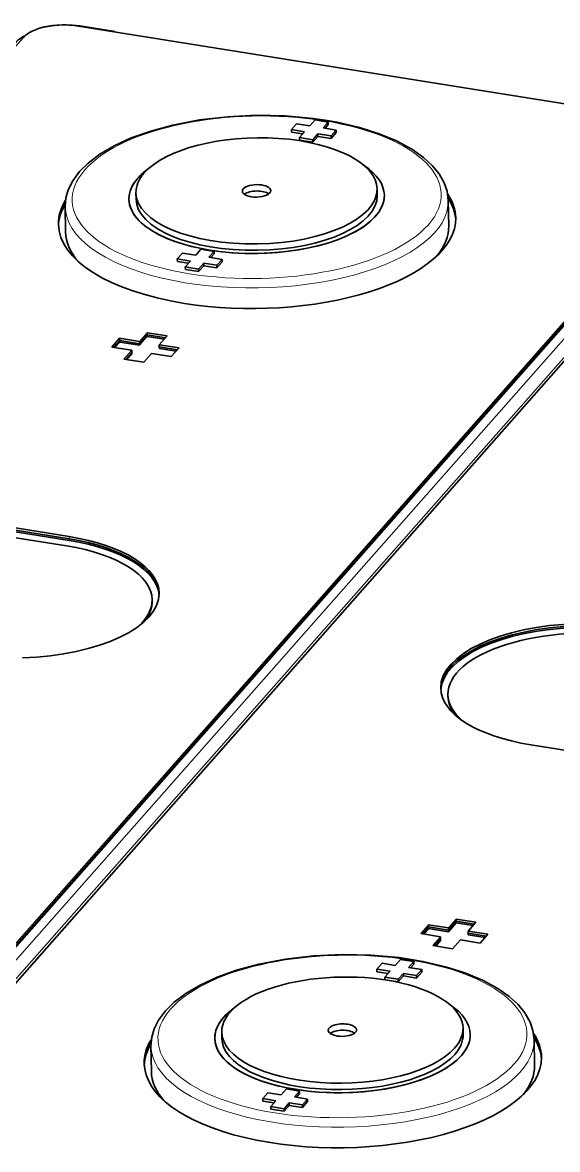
# Model space of a CAD drawing. Extents: x -1051 to 2563, y -231 to 775.
# Drawn here: x -265.7 to -228, y 523.6 to 603 of the extents above; entities that cross this region are included whole.
import ezdxf

# ---------------------------------------------------------------- set-up
doc = ezdxf.new("R2010")
doc.units = 0

msp = doc.modelspace()

# ---------------------------------------------------------------- linework, layer by layer
at = {"color": 7, "lineweight": 35, "ltscale": 0.000706563}
msp.add_line((-264.243, 602.723), (-264.242, 602.695), dxfattribs=at)
at = {"color": 7, "lineweight": 35, "ltscale": 0.000801668}
msp.add_line((-264.22, 602.7), (-264.243, 602.723), dxfattribs=at)
at = {"color": 7, "lineweight": 35}
for p, q in [((-261.708, 602.797), (-218.43, 595.863)), ((-326.487, 532.975), (-265.597, 602.001)), ((-216.735, 594.173), (-277.625, 525.147)), ((-216.732, 594.016), (-277.623, 524.99)), ((-277.623, 524.99), (-216.732, 594.016)), ((-277.621, 524.877), (-216.73, 593.903)), ((-216.16, 593.615), (-277.05, 524.589)), ((-276.045, 524.428), (-215.154, 593.454)), ((-275.485, 524.804), (-214.594, 593.83))]:
    msp.add_line(p, q, dxfattribs=at)
at = {"color": 7, "lineweight": 35, "ltscale": 0.058911}
msp.add_line((-259.154, 602.408), (-261.481, 602.78), dxfattribs=at)
at = {"color": 7, "lineweight": 35, "ltscale": 0.000577835}
msp.add_line((-259.169, 602.39), (-259.154, 602.408), dxfattribs=at)
at = {"color": 7, "lineweight": 35, "ltscale": 0.000495969}
msp.add_line((-259.154, 602.388), (-259.154, 602.408), dxfattribs=at)
at = {"color": 7, "lineweight": 35, "ltscale": 0.013812}
for p, q in [((-246.708, 595.502), (-246.342, 595.917)), ((-245.412, 595.767), (-245.046, 596.182)), ((-244.115, 596.033), (-244.481, 595.618)), ((-244.846, 595.204), (-245.212, 594.79)), ((-244.844, 595.024), (-245.209, 594.61)), ((-254.75, 586.385), (-254.385, 586.8)), ((-254.185, 585.822), (-253.82, 586.236)), ((-252.889, 586.087), (-253.254, 585.673)), ((-251.593, 586.352), (-251.958, 585.938)), ((-251.59, 586.173), (-251.955, 585.758)), ((-252.886, 585.907), (-253.252, 585.493)), ((-239.389, 536.606), (-239.023, 537.021)), ((-238.092, 536.872), (-238.458, 536.457)), ((-240.685, 536.341), (-240.319, 536.755)), ((-238.823, 536.043), (-239.189, 535.629)), ((-238.821, 535.863), (-239.186, 535.449)), ((-248.727, 527.224), (-248.362, 527.638)), ((-247.431, 527.489), (-247.066, 527.904)), ((-248.162, 526.661), (-247.797, 527.075)), ((-246.866, 526.926), (-247.231, 526.512)), ((-246.863, 526.746), (-247.229, 526.332)), ((-245.57, 527.191), (-245.935, 526.777)), ((-245.567, 527.011), (-245.932, 526.597))]:
    msp.add_line(p, q, dxfattribs=at)
at = {"color": 7, "lineweight": 35, "ltscale": 0.023564}
for p, q in [((-246.342, 595.917), (-245.412, 595.767)), ((-245.046, 596.182), (-244.115, 596.033)), ((-244.481, 595.618), (-243.55, 595.469)), ((-245.209, 594.61), (-246.14, 594.759)), ((-243.913, 594.875), (-244.844, 595.024)), ((-253.089, 587.065), (-252.158, 586.916)), ((-254.385, 586.8), (-253.454, 586.65)), ((-252.523, 586.501), (-251.593, 586.352)), ((-253.252, 585.493), (-254.182, 585.642)), ((-251.955, 585.758), (-252.886, 585.907)), ((-239.754, 536.192), (-240.685, 536.341)), ((-237.893, 535.894), (-238.823, 536.043)), ((-239.189, 535.629), (-240.12, 535.778)), ((-247.797, 527.075), (-248.727, 527.224)), ((-247.231, 526.512), (-248.162, 526.661)), ((-245.935, 526.777), (-246.866, 526.926))]:
    msp.add_line(p, q, dxfattribs=at)
at = {"color": 7, "lineweight": 35, "ltscale": 0.00858}
for p, q in [((-244.113, 595.853), (-244.34, 595.596)), ((-238.09, 536.692), (-238.317, 536.435)), ((-246.132, 527.575), (-246.359, 527.318))]:
    msp.add_line(p, q, dxfattribs=at)
at = {"color": 7, "lineweight": 35, "ltscale": 0.00449}
for p, q in [((-244.113, 595.853), (-244.115, 596.033)), ((-246.705, 595.323), (-246.708, 595.502)), ((-246.14, 594.759), (-246.143, 594.939)), ((-245.209, 594.61), (-245.212, 594.79)), ((-244.844, 595.024), (-244.846, 595.204)), ((-243.913, 594.875), (-243.916, 595.055)), ((-243.547, 595.29), (-243.55, 595.469)), ((-252.155, 586.736), (-252.158, 586.916)), ((-254.747, 586.206), (-254.75, 586.385)), ((-252.886, 585.907), (-252.889, 586.087)), ((-251.59, 586.173), (-251.593, 586.352)), ((-254.182, 585.642), (-254.185, 585.822)), ((-253.252, 585.493), (-253.254, 585.673)), ((-251.955, 585.758), (-251.958, 585.938)), ((-238.09, 536.692), (-238.092, 536.872)), ((-240.682, 536.162), (-240.685, 536.341)), ((-238.821, 535.863), (-238.823, 536.043)), ((-237.524, 536.129), (-237.527, 536.308)), ((-240.117, 535.598), (-240.12, 535.778)), ((-239.186, 535.449), (-239.189, 535.629)), ((-237.89, 535.714), (-237.893, 535.894)), ((-246.132, 527.575), (-246.135, 527.755)), ((-248.725, 527.045), (-248.727, 527.224)), ((-248.159, 526.481), (-248.162, 526.661)), ((-247.229, 526.332), (-247.231, 526.512)), ((-246.863, 526.746), (-246.866, 526.926)), ((-245.932, 526.597), (-245.935, 526.777)), ((-245.567, 527.011), (-245.57, 527.191))]:
    msp.add_line(p, q, dxfattribs=at)
at = {"color": 7, "lineweight": 35, "ltscale": 0.023565}
for p, q in [((-245.777, 595.353), (-246.708, 595.502)), ((-245.212, 594.79), (-246.143, 594.939)), ((-243.916, 595.055), (-244.846, 595.204)), ((-253.82, 586.236), (-254.75, 586.385)), ((-251.958, 585.938), (-252.889, 586.087)), ((-253.254, 585.673), (-254.185, 585.822)), ((-239.023, 537.021), (-238.092, 536.872)), ((-240.319, 536.755), (-239.389, 536.606)), ((-238.458, 536.457), (-237.527, 536.308)), ((-239.186, 535.449), (-240.117, 535.598)), ((-237.89, 535.714), (-238.821, 535.863)), ((-248.362, 527.638), (-247.431, 527.489)), ((-247.066, 527.904), (-246.135, 527.755)), ((-246.5, 527.34), (-245.57, 527.191)), ((-247.229, 526.332), (-248.159, 526.481)), ((-245.932, 526.597), (-246.863, 526.746))]:
    msp.add_line(p, q, dxfattribs=at)
at = {"color": 7, "lineweight": 35, "ltscale": 0.019988}
for p, q in [((-245.916, 595.196), (-246.705, 595.323)), ((-253.958, 586.079), (-254.747, 586.206)), ((-239.893, 536.035), (-240.682, 536.162)), ((-247.935, 526.918), (-248.725, 527.045))]:
    msp.add_line(p, q, dxfattribs=at)
at = {"color": 7, "lineweight": 35, "ltscale": 0.013813}
for p, q in [((-246.143, 594.939), (-245.777, 595.353)), ((-243.55, 595.469), (-243.916, 595.055)), ((-243.547, 595.29), (-243.913, 594.875)), ((-253.454, 586.65), (-253.089, 587.065)), ((-252.158, 586.916), (-252.523, 586.501)), ((-240.12, 535.778), (-239.754, 536.192)), ((-237.527, 536.308), (-237.893, 535.894)), ((-237.524, 536.129), (-237.89, 535.714)), ((-246.135, 527.755), (-246.5, 527.34))]:
    msp.add_line(p, q, dxfattribs=at)
at = {"color": 7, "lineweight": 35, "ltscale": 0.011224}
for p, q in [((-257.659, 590.601), (-257.666, 591.05)), ((-240.661, 590.867), (-240.668, 591.316)), ((-234.613, 531.734), (-234.62, 532.182)), ((-251.611, 531.467), (-251.618, 531.916))]:
    msp.add_line(p, q, dxfattribs=at)
at = {"color": 7, "lineweight": 35, "ltscale": 0.044897}
for p, q in [((-262.623, 588.277), (-262.651, 590.073)), ((-235.626, 588.701), (-235.654, 590.497)), ((-229.579, 529.568), (-229.607, 531.363)), ((-256.575, 529.144), (-256.603, 530.94))]:
    msp.add_line(p, q, dxfattribs=at)
at = {"color": 7, "lineweight": 35, "ltscale": 0.008582}
msp.add_line((-252.155, 586.736), (-252.382, 586.479), dxfattribs=at)
at = {"color": 7, "lineweight": 35, "ltscale": 0.020719}
for p, q in [((-259.36, 580.172), (-258.811, 580.793)), ((-255.471, 580.967), (-256.019, 580.346)), ((-258.512, 579.326), (-257.964, 579.948)), ((-256.567, 579.724), (-257.116, 579.103)), ((-235.652, 539.252), (-235.103, 539.873)), ((-235.649, 539.095), (-235.101, 539.716)), ((-235.649, 539.095), (-235.101, 539.716))]:
    msp.add_line(p, q, dxfattribs=at)
at = {"color": 7, "lineweight": 35, "ltscale": 0.01614}
for p, q in [((-259.236, 580.152), (-258.809, 580.636)), ((-259.236, 580.152), (-258.809, 580.636)), ((-258.388, 579.307), (-257.961, 579.791)), ((-258.388, 579.307), (-257.961, 579.791))]:
    msp.add_line(p, q, dxfattribs=at)
at = {"color": 7, "lineweight": 35, "ltscale": 0.012871}
msp.add_line((-259.148, 580.138), (-258.807, 580.524), dxfattribs=at)
at = {"color": 7, "lineweight": 35, "ltscale": 0.035347}
for p, q in [((-258.811, 580.793), (-257.415, 580.569)), ((-258.807, 580.524), (-257.411, 580.3)), ((-255.171, 579.501), (-256.567, 579.724)), ((-256.019, 580.346), (-254.623, 580.122)), ((-257.116, 579.103), (-258.512, 579.326)), ((-237.048, 539.476), (-235.652, 539.252)), ((-237.045, 539.319), (-235.649, 539.095)), ((-237.045, 539.319), (-235.649, 539.095)), ((-235.103, 539.873), (-233.707, 539.65)), ((-236.2, 538.63), (-237.596, 538.854)), ((-234.256, 539.028), (-232.86, 538.805)), ((-235.352, 537.785), (-236.748, 538.009))]:
    msp.add_line(p, q, dxfattribs=at)
at = {"color": 7, "lineweight": 35, "ltscale": 0.00393}
for p, q in [((-258.811, 580.793), (-258.809, 580.636)), ((-257.964, 579.948), (-257.961, 579.791))]:
    msp.add_line(p, q, dxfattribs=at)
at = {"color": 7, "lineweight": 35, "ltscale": 0.035346}
for p, q in [((-258.809, 580.636), (-257.413, 580.412)), ((-258.809, 580.636), (-257.413, 580.412)), ((-256.867, 581.191), (-255.471, 580.967)), ((-257.964, 579.948), (-259.36, 580.172)), ((-237.044, 539.206), (-235.648, 538.983)), ((-233.408, 538.183), (-234.804, 538.407))]:
    msp.add_line(p, q, dxfattribs=at)
at = {"color": 7, "lineweight": 35, "ltscale": 0.002805}
for p, q in [((-258.809, 580.636), (-258.807, 580.524)), ((-235.649, 539.095), (-235.648, 538.983))]:
    msp.add_line(p, q, dxfattribs=at)
at = {"color": 7, "lineweight": 35, "ltscale": 0.020718}
for p, q in [((-257.415, 580.569), (-256.867, 581.191)), ((-257.413, 580.412), (-256.865, 581.034)), ((-257.413, 580.412), (-256.865, 581.034)), ((-257.411, 580.3), (-256.863, 580.922)), ((-254.623, 580.122), (-255.171, 579.501)), ((-237.596, 538.854), (-237.048, 539.476)), ((-235.648, 538.983), (-235.099, 539.604)), ((-233.707, 539.65), (-234.256, 539.028)), ((-236.748, 538.009), (-236.2, 538.63)), ((-234.804, 538.407), (-235.352, 537.785)), ((-232.86, 538.805), (-233.408, 538.183))]:
    msp.add_line(p, q, dxfattribs=at)
at = {"color": 7, "lineweight": 35, "ltscale": 0.003928}
for p, q in [((-257.415, 580.569), (-257.413, 580.412)), ((-256.867, 581.191), (-256.865, 581.034)), ((-256.019, 580.346), (-256.017, 580.189)), ((-237.048, 539.476), (-237.045, 539.319)), ((-235.652, 539.252), (-235.649, 539.095)), ((-235.103, 539.873), (-235.101, 539.716)), ((-236.2, 538.63), (-236.198, 538.473)), ((-234.256, 539.028), (-234.253, 538.871))]:
    msp.add_line(p, q, dxfattribs=at)
at = {"color": 7, "lineweight": 35, "ltscale": 0.032217}
for p, q in [((-256.865, 581.034), (-255.592, 580.83)), ((-256.865, 581.034), (-255.592, 580.83)), ((-256.017, 580.189), (-254.744, 579.985)), ((-256.017, 580.189), (-254.744, 579.985)), ((-235.101, 539.716), (-233.829, 539.512)), ((-235.101, 539.716), (-233.829, 539.512)), ((-234.253, 538.871), (-232.981, 538.667)), ((-234.253, 538.871), (-232.981, 538.667))]:
    msp.add_line(p, q, dxfattribs=at)
at = {"color": 7, "lineweight": 35, "ltscale": 0.002806}
for p, q in [((-256.865, 581.034), (-256.863, 580.922)), ((-257.961, 579.791), (-257.959, 579.679)), ((-257.413, 580.412), (-257.411, 580.3)), ((-256.017, 580.189), (-256.015, 580.076)), ((-237.045, 539.319), (-237.044, 539.206)), ((-235.101, 539.716), (-235.099, 539.604)), ((-236.198, 538.473), (-236.196, 538.361)), ((-234.253, 538.871), (-234.251, 538.759))]:
    msp.add_line(p, q, dxfattribs=at)
at = {"color": 7, "lineweight": 35, "ltscale": 0.029982}
for p, q in [((-256.863, 580.922), (-255.679, 580.732)), ((-256.015, 580.076), (-254.831, 579.887)), ((-235.099, 539.604), (-233.915, 539.414)), ((-234.251, 538.759), (-233.067, 538.569))]:
    msp.add_line(p, q, dxfattribs=at)
at = {"color": 7, "lineweight": 35, "ltscale": 0.01287}
for p, q in [((-258.3, 579.293), (-257.959, 579.679)), ((-237.384, 538.82), (-237.044, 539.206)), ((-236.536, 537.975), (-236.196, 538.361))]:
    msp.add_line(p, q, dxfattribs=at)
at = {"color": 7, "lineweight": 35, "ltscale": 0.282774}
msp.add_line((-273.54, 568.612), (-262.372, 566.823), dxfattribs=at)
at = {"color": 7, "lineweight": 35, "ltscale": 0.282773}
for p, q in [((-273.716, 567.951), (-262.548, 566.162)), ((-273.538, 568.455), (-262.369, 566.665)), ((-262.369, 566.665), (-273.538, 568.455)), ((-262.368, 566.553), (-273.536, 568.343)), ((-218.679, 550.364), (-229.847, 552.154))]:
    msp.add_line(p, q, dxfattribs=at)
at = {"color": 7, "lineweight": 13, "ltscale": 0.003928}
msp.add_line((-262.369, 566.665), (-262.372, 566.823), dxfattribs=at)
at = {"color": 7, "lineweight": 13, "ltscale": 0.002806}
msp.add_line((-262.369, 566.665), (-262.368, 566.553), dxfattribs=at)
at = {"color": 7, "lineweight": 35, "ltscale": 0.002245}
for p, q in [((-256.519, 562.285), (-256.521, 562.375)), ((-235.683, 555.605), (-235.684, 555.695))]:
    msp.add_line(p, q, dxfattribs=at)
at = {"color": 7, "lineweight": 35, "ltscale": 0.001123}
msp.add_line((-256.519, 562.24), (-256.519, 562.285), dxfattribs=at)
at = {"color": 7, "lineweight": 35, "ltscale": 0.001122}
msp.add_line((-235.682, 555.56), (-235.683, 555.605), dxfattribs=at)
at = {"color": 7, "lineweight": 35, "ltscale": 0.016141}
for p, q in [((-237.472, 538.834), (-237.045, 539.319)), ((-237.472, 538.834), (-237.045, 539.319)), ((-236.625, 537.989), (-236.198, 538.473)), ((-236.625, 537.989), (-236.198, 538.473))]:
    msp.add_line(p, q, dxfattribs=at)
at = {"color": 7, "lineweight": 35}
for points in [[(-262.651, 590.073), (-262.599, 590.682), (-262.432, 591.267), (-262.12, 591.893), (-261.635, 592.545), (-261.03, 593.142), (-260.199, 593.769), (-259.192, 594.359), (-257.993, 594.909), (-256.62, 595.399), (-255.065, 595.82), (-253.178, 596.181), (-251.201, 596.411), (-249.178, 596.507), (-247.154, 596.465), (-245.175, 596.287), (-244.322, 596.165)], [(-235.654, 590.497), (-235.738, 591.157), (-235.936, 591.741), (-236.304, 592.39), (-236.789, 592.98), (-237.412, 593.546), (-238.221, 594.114), (-239.301, 594.698), (-240.535, 595.211), (-241.906, 595.646), (-243.491, 596.017), (-244.322, 596.165)], [(-256.603, 530.94), (-256.552, 531.549), (-256.384, 532.134), (-256.072, 532.76), (-255.587, 533.412), (-254.982, 534.009), (-254.152, 534.636), (-253.145, 535.226), (-251.946, 535.776), (-250.572, 536.265), (-249.017, 536.686), (-247.131, 537.047), (-245.154, 537.278), (-243.13, 537.373), (-241.106, 537.332), (-239.128, 537.154), (-238.275, 537.031)], [(-229.607, 531.363), (-229.69, 532.024), (-229.888, 532.608), (-230.257, 533.257), (-230.742, 533.846), (-231.364, 534.413), (-232.174, 534.981), (-233.254, 535.565), (-234.488, 536.078), (-235.859, 536.513), (-237.443, 536.884), (-238.275, 537.031)]]:
    msp.add_lwpolyline(points, dxfattribs=at)
msp.add_arc((-248.201, 529.978), 4.427, 125.28744, 137.96475, dxfattribs=at)
for centre, major_axis, ratio, start_param, end_param in [((-262.805, 601.554), (3, 0.047), 0.440114, 1.189694, 2.760491), ((-262.8, 601.285), (-3.61, -0.057), 0.440114, 4.78743, 5.116488), ((-262.8, 601.285), (-3.61, -0.057), 0.440114, 4.331287, 4.637315), ((-262.797, 601.087), (-3.61, -0.057), 0.440114, 5.544484, 5.902083), ((-249.167, 591.183), (8.499, 0.133), 0.440114, 6.283123, 9.043676), ((-249.16, 590.734), (8.999, 0.141), 0.440114, 2.579262, 3.141531), ((-249.167, 591.183), (8.499, 0.133), 0.440114, 2.760491, 3.141531), ((-249.16, 590.734), (8.999, 0.141), 0.440114, 2.579242, 2.760491), ((-249.16, 590.734), (8.999, 0.141), 0.440114, 6.283123, 6.845558), ((-249.16, 590.734), (8.999, 0.141), 0.440114, 6.283123, 6.845558), ((-249.221, 590.734), (8.937, 0.142), 0.441705, 2.759093, 3.141395), ((-249.167, 591.183), (1, 0.016), 0.440114, 6.283123, 9.043676), ((-249.16, 590.734), (8.999, 0.141), 0.440114, 3.141531, 6.283123), ((-249.167, 591.183), (8.499, 0.133), 0.440114, 3.141531, 6.283123), ((-249.16, 590.734), (8.499, 0.133), 0.440114, 3.141531, 6.283123), ((-249.167, 591.183), (1, 0.016), 0.440114, 2.760491, 3.141531), ((-249.167, 591.183), (1, 0.016), 0.440114, 3.141531, 6.283123), ((-249.16, 590.734), (1, 0.016), 0.440114, 0.535255, 2.606339), ((-249.16, 590.734), (8.999, 0.141), 0.440114, 5.902083, 6.283123), ((-249.133, 589.055), (13.998, 0.22), 0.440114, 0.000037, 0.277238), ((-249.133, 589.055), (13.998, 0.22), 0.440114, 2.864369, 3.141629), ((-249.131, 588.898), (13.998, 0.22), 0.440114, 2.870454, 3.12883), ((-249.131, 588.898), (-13.998, -0.22), 0.440114, 6.012047, 6.270423), ((-249.129, 588.785), (-13.998, -0.22), 0.440114, 6.014278, 6.261319), ((-249.16, 590.734), (8.999, 0.141), 0.440114, 3.141507, 5.902083), ((-249.131, 588.898), (13.998, 0.22), 0.440114, 0.012741, 0.271131), ((-249.131, 588.898), (-13.998, -0.22), 0.440114, 3.154334, 3.412723), ((-249.129, 588.785), (-13.998, -0.22), 0.440114, 3.163449, 3.410499), ((-249.133, 589.055), (13.998, 0.22), 0.440114, 4.331287, 6.283222), ((-249.133, 589.055), (13.998, 0.22), 0.440114, 3.141629, 4.331287), ((-249.124, 588.489), (13.498, 0.212), 0.440114, 5.927157, 6.283222), ((-249.124, 588.489), (13.498, 0.212), 0.440114, 3.141629, 3.497619), ((-266.02, 562.226), (9.499, 0.149), 0.440114, 6.283142, 7.47288), ((-266.027, 562.679), (9.999, 0.157), 0.440114, 0.000021, 1.189694), ((-266.024, 562.522), (9.999, 0.157), 0.440114, 0.017854, 1.189694), ((-266.024, 562.522), (-9.999, -0.157), 0.440114, 3.159447, 4.331287), ((-266.023, 562.41), (-9.999, -0.157), 0.440114, 3.1722, 4.331287), ((-266.027, 562.679), (9.999, 0.157), 0.440114, 4.742804, 6.283206), ((-265.971, 562.221), (9.45, 0.155), 0.441163, 5.8218, 6.282842), ((-266.018, 562.136), (9.499, 0.149), 0.440114, 5.924803, 6.283123), ((-266.018, 562.136), (9.499, 0.149), 0.440114, 5.924803, 6.283123), ((-226.192, 556.297), (9.999, 0.157), 0.440114, 1.601211, 3.141614), ((-226.19, 556.14), (9.999, 0.157), 0.440114, 1.601211, 3.123741), ((-226.19, 556.14), (-9.999, -0.157), 0.440114, 4.742804, 6.265333), ((-226.188, 556.028), (-9.999, -0.157), 0.440114, 4.742804, 6.252576), ((-226.185, 555.844), (-9.499, -0.149), 0.440114, 4.331287, 6.283142), ((-226.192, 556.297), (9.999, 0.157), 0.440114, 3.141614, 4.331287), ((-226.254, 555.838), (9.43, 0.142), 0.441717, 3.141841, 3.603429), ((-226.184, 555.754), (9.499, 0.149), 0.440114, 3.141531, 3.499971), ((-226.184, 555.754), (9.499, 0.149), 0.440114, 3.141531, 3.499971), ((-243.119, 532.049), (8.499, 0.133), 0.440114, 6.283123, 9.424716), ((-243.09, 531.604), (8.977, 0.137), 0.44057, 0.000073, 0.563254), ((-243.112, 531.6), (8.999, 0.141), 0.440114, 6.283123, 6.845558), ((-243.112, 531.6), (8.999, 0.141), 0.440114, 2.579262, 3.141531), ((-243.112, 531.6), (8.999, 0.141), 0.440114, 2.760491, 3.141531), ((-243.119, 532.049), (1, 0.016), 0.440114, 6.283123, 9.424716), ((-243.119, 532.049), (1, 0.016), 0.440114, 3.141531, 5.902083), ((-243.112, 531.6), (1, 0.016), 0.440114, 0.535255, 2.606339), ((-243.119, 532.049), (1, 0.016), 0.440114, 5.902083, 6.283123), ((-243.119, 532.049), (8.499, 0.133), 0.440114, 5.902083, 6.283123), ((-243.086, 529.922), (13.998, 0.22), 0.440114, 2.864369, 3.141629), ((-243.112, 531.6), (8.999, 0.141), 0.440114, 3.141531, 5.902083), ((-243.112, 531.6), (8.999, 0.141), 0.440114, 3.141531, 4.331287), ((-243.119, 532.049), (8.499, 0.133), 0.440114, 3.141531, 5.902083), ((-243.112, 531.6), (8.499, 0.133), 0.440114, 3.141531, 5.902083), ((-243.112, 531.6), (8.999, 0.141), 0.440114, 4.331287, 6.283123), ((-243.112, 531.6), (8.499, 0.133), 0.440114, 5.902083, 6.283123), ((-243.051, 531.6), (8.937, 0.142), 0.441705, 5.900686, 6.282988), ((-243.086, 529.922), (13.998, 0.22), 0.440114, 0.000037, 0.277238), ((-243.083, 529.764), (13.998, 0.22), 0.440114, 0.012741, 0.271131), ((-243.083, 529.764), (-13.998, -0.22), 0.440114, 3.154334, 3.412723), ((-243.082, 529.652), (-13.998, -0.22), 0.440114, 3.163449, 3.410499), ((-243.083, 529.764), (13.998, 0.22), 0.440114, 2.870454, 3.12883), ((-243.083, 529.764), (-13.998, -0.22), 0.440114, 6.012047, 6.270423), ((-243.082, 529.652), (-13.998, -0.22), 0.440114, 6.014278, 6.261319), ((-243.086, 529.922), (13.998, 0.22), 0.440114, 3.141629, 6.283222), ((-243.077, 529.356), (13.498, 0.212), 0.440114, 3.141629, 3.497619), ((-243.077, 529.356), (13.498, 0.212), 0.440114, 5.927157, 6.283222)]:
    msp.add_ellipse(centre, major_axis=major_axis, ratio=ratio, start_param=start_param, end_param=end_param, dxfattribs=at)
at = {"color": 7, "lineweight": 13}
for centre, major_axis, start_param, end_param in [((-249.16, 590.734), (12.998, 0.204), 4.331287, 10.614472), ((-249.153, 590.285), (13.498, 0.212), 3.141629, 6.283222), ((-243.112, 531.6), (12.998, 0.204), 1.189694288250148, 7.472879595429731), ((-243.105, 531.151), (13.498, 0.212), 3.141629, 6.283222)]:
    msp.add_ellipse(centre, major_axis=major_axis, ratio=0.440114, start_param=start_param, end_param=end_param, dxfattribs=at)

doc.saveas('drawing.dxf')
